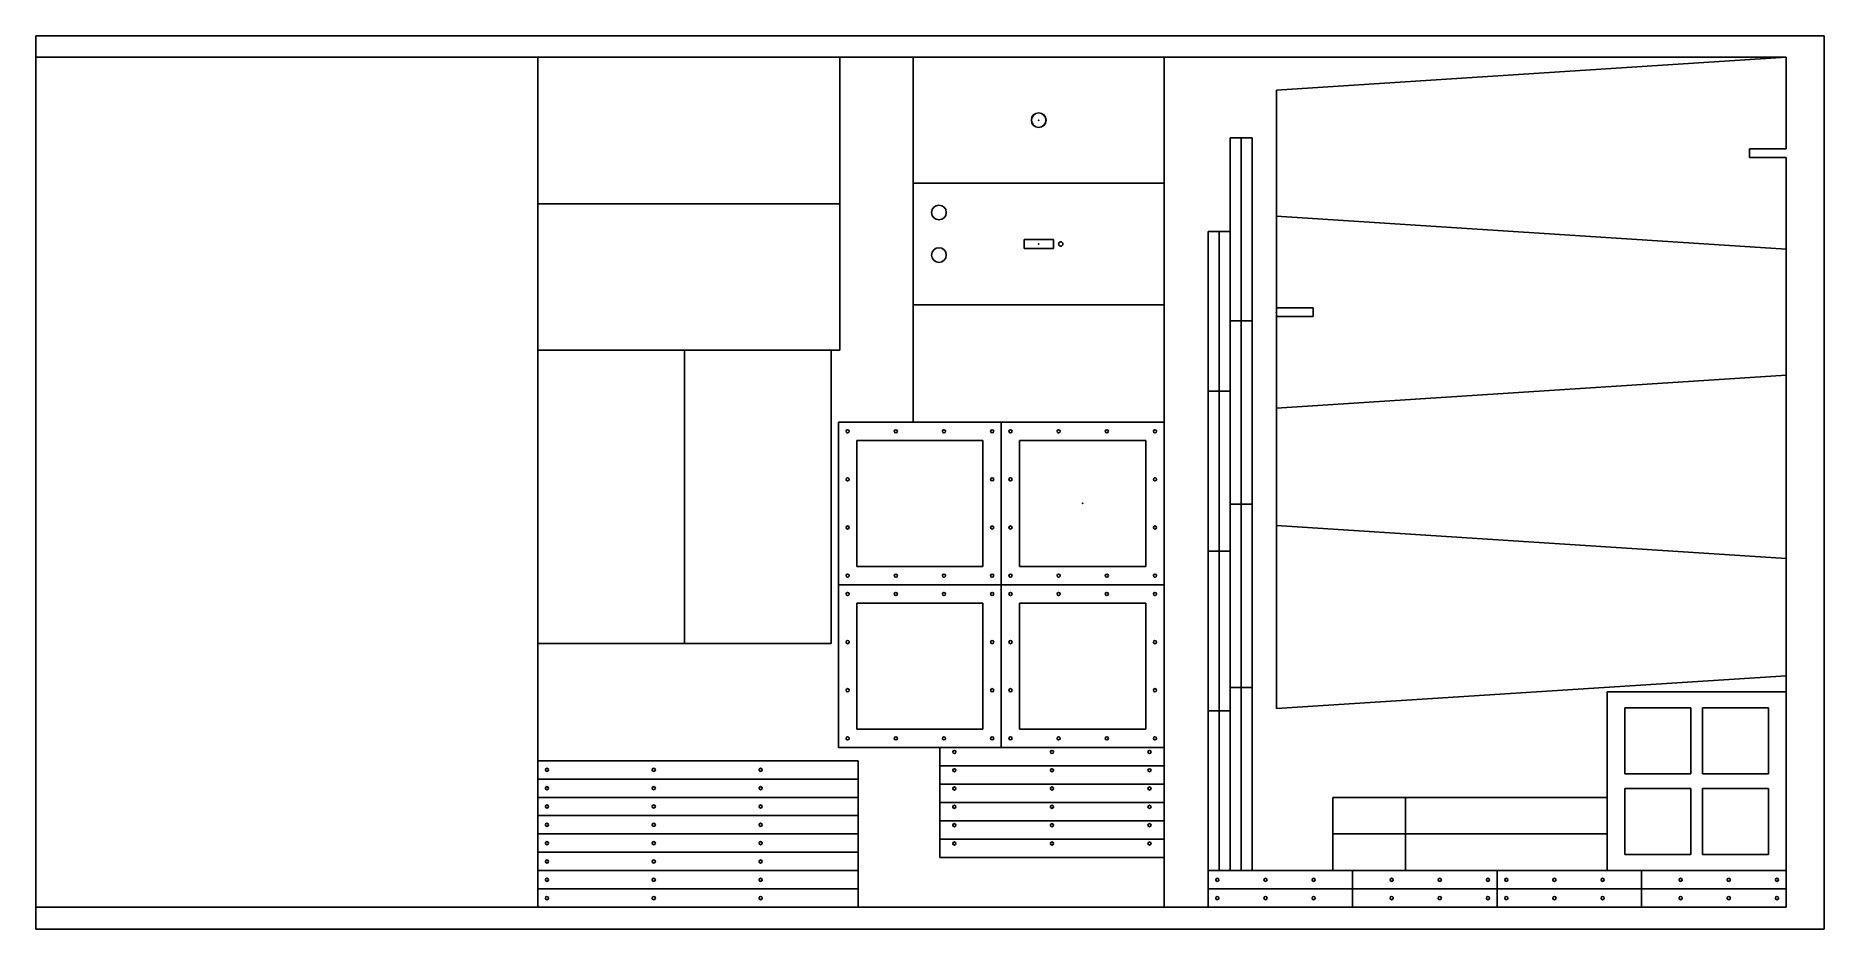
# Model space of a CAD drawing. Header units: millimetres. Extents: x 0 to 2438, y -30 to 1189.
import ezdxf

# ---------------------------------------------------------------- set-up
doc = ezdxf.new("R2010")
doc.units = ezdxf.units.MM
doc.header["$PDSIZE"] = -1
doc.layers.get('0').update_dxf_attribs({"linetype": 'CONTINUOUS'})

msp = doc.modelspace()

# ---------------------------------------------------------------- linework, layer by layer
at = {"color": 7, "linetype": 'CONTINUOUS'}
for p, q in [((0, -30), (0, 1189.2)), ((0, 1189.2), (2438.4, 1189.2)), ((2438.4, -30), (2438.4, 1189.2)), ((0, 0), (0, 1160)), ((0, 1160), (2386.4, 1160)), ((684.4, 1160), (1538.4, 1160)), ((684.4, 1160), (684.4, 0)), ((684.4, 1160), (1096.4, 1160)), ((684.4, 1160), (684.4, 960)), ((1096.4, 1160), (1096.4, 960)), ((1538.4, 1160), (1196.4, 1160)), ((1196.4, 1160), (1196.4, 988)), ((1538.4, 1160), (1538.4, 0)), ((1538.4, 1160), (1538.4, 988)), ((1691.4, 1115), (2386.4, 1160)), ((2386.4, 1160), (2386.4, 1035)), ((1691.4, 943), (1691.4, 1115)), ((1643.4, 1050), (1628.4, 1050)), ((1628.4, 800), (1628.4, 1050)), ((1643.4, 800), (1643.4, 1050)), ((1658.4, 1050), (1643.4, 1050)), ((1643.4, 800), (1643.4, 1050)), ((1658.4, 800), (1658.4, 1050)), ((2386.4, 1035), (2336.4, 1035)), ((2336.4, 1023), (2336.4, 1035)), ((2386.4, 1023), (2336.4, 1023)), ((2386.4, 1023), (2386.4, 898)), ((1538.4, 988), (1196.4, 988)), ((1196.4, 988), (1538.4, 988)), ((1196.4, 988), (1196.4, 822)), ((1538.4, 988), (1538.4, 822)), ((684.4, 960), (1096.4, 960)), ((684.4, 960), (1096.4, 960)), ((684.4, 960), (684.4, 760)), ((1096.4, 960), (1096.4, 760)), ((2386.4, 898), (1691.4, 943)), ((1691.4, 681), (1691.4, 943)), ((1691.4, 943), (2386.4, 898)), ((1387.4, 911), (1347.4, 911)), ((1347.4, 899), (1347.4, 911)), ((1387.4, 899), (1387.4, 911)), ((1613.4, 922), (1598.4, 922)), ((1598.4, 704), (1598.4, 922)), ((1613.4, 704), (1613.4, 922)), ((1628.4, 922), (1613.4, 922)), ((1613.4, 704), (1613.4, 922)), ((1628.4, 704), (1628.4, 922)), ((1387.4, 899), (1347.4, 899)), ((2386.4, 726), (2386.4, 898)), ((2386.4, 898), (2386.4, 726)), ((1196.4, 822), (1538.4, 822)), ((1196.4, 822), (1538.4, 822)), ((1196.4, 822), (1196.4, 662)), ((1538.4, 822), (1538.4, 662)), ((1691.4, 818), (1691.4, 806)), ((1741.4, 818), (1691.4, 818)), ((1741.4, 806), (1691.4, 806)), ((1741.4, 806), (1741.4, 818)), ((1643.4, 800), (1628.4, 800)), ((1628.4, 550), (1628.4, 800)), ((1643.4, 800), (1628.4, 800)), ((1643.4, 550), (1643.4, 800)), ((1658.4, 800), (1643.4, 800)), ((1643.4, 550), (1643.4, 800)), ((1658.4, 800), (1643.4, 800)), ((1658.4, 550), (1658.4, 800)), ((684.4, 760), (1096.4, 760)), ((684.4, 760), (884.4, 760)), ((684.4, 760), (684.4, 360)), ((884.4, 760), (884.4, 360)), ((884.4, 760), (1084.4, 760)), ((884.4, 760), (884.4, 360)), ((1084.4, 760), (1084.4, 360)), ((2386.4, 726), (1691.4, 681)), ((1691.4, 681), (2386.4, 726)), ((2386.4, 726), (2386.4, 476)), ((1613.4, 704), (1598.4, 704)), ((1598.4, 486), (1598.4, 704)), ((1613.4, 704), (1598.4, 704)), ((1613.4, 486), (1613.4, 704)), ((1628.4, 704), (1613.4, 704)), ((1613.4, 486), (1613.4, 704)), ((1628.4, 704), (1613.4, 704)), ((1628.4, 486), (1628.4, 704)), ((1094.4, 662), (1094.4, 440)), ((1094.4, 662), (1316.4, 662)), ((1196.4, 662), (1538.4, 662)), ((1316.4, 662), (1538.4, 662)), ((1316.4, 662), (1316.4, 440)), ((1316.4, 662), (1316.4, 440)), ((1538.4, 662), (1538.4, 440)), ((1691.4, 521), (1691.4, 681)), ((1291.4, 637), (1119.4, 637)), ((1119.4, 465), (1119.4, 637)), ((1291.4, 465), (1291.4, 637)), ((1513.4, 637), (1341.4, 637)), ((1341.4, 465), (1341.4, 637)), ((1513.4, 465), (1513.4, 637)), ((1643.4, 550), (1628.4, 550)), ((1628.4, 300), (1628.4, 550)), ((1643.4, 550), (1628.4, 550)), ((1643.4, 300), (1643.4, 550)), ((1658.4, 550), (1643.4, 550)), ((1643.4, 300), (1643.4, 550)), ((1658.4, 550), (1643.4, 550)), ((1658.4, 300), (1658.4, 550)), ((2386.4, 476), (1691.4, 521)), ((1691.4, 521), (2386.4, 476)), ((1691.4, 271), (1691.4, 521)), ((1291.4, 465), (1119.4, 465)), ((1513.4, 465), (1341.4, 465)), ((1613.4, 486), (1598.4, 486)), ((1598.4, 268), (1598.4, 486)), ((1613.4, 486), (1598.4, 486)), ((1613.4, 268), (1613.4, 486)), ((1628.4, 486), (1613.4, 486)), ((1613.4, 268), (1613.4, 486)), ((1628.4, 486), (1613.4, 486)), ((1628.4, 268), (1628.4, 486)), ((2386.4, 476), (2386.4, 316)), ((1094.4, 440), (1316.4, 440)), ((1094.4, 440), (1316.4, 440)), ((1094.4, 440), (1094.4, 218)), ((1316.4, 440), (1538.4, 440)), ((1316.4, 440), (1316.4, 218)), ((1316.4, 440), (1538.4, 440)), ((1316.4, 440), (1316.4, 218)), ((1538.4, 440), (1538.4, 218)), ((1291.4, 415), (1119.4, 415)), ((1119.4, 243), (1119.4, 415)), ((1291.4, 243), (1291.4, 415)), ((1341.4, 243), (1341.4, 415)), ((1513.4, 415), (1341.4, 415)), ((1513.4, 243), (1513.4, 415)), ((684.4, 360), (884.4, 360)), ((884.4, 360), (1084.4, 360)), ((1628.4, 50), (1628.4, 300)), ((1628.4, 300), (1643.4, 300)), ((1643.4, 300), (1628.4, 300)), ((1643.4, 50), (1643.4, 300)), ((1643.4, 50), (1643.4, 300)), ((1643.4, 300), (1658.4, 300)), ((1658.4, 300), (1643.4, 300)), ((1658.4, 50), (1658.4, 300)), ((2386.4, 316), (1691.4, 271)), ((1691.4, 271), (2386.4, 316)), ((2386.4, 294), (2142.4, 294)), ((2142.4, 50), (2142.4, 294)), ((2386.4, 316), (2386.4, 50)), ((2386.4, 50), (2386.4, 294)), ((2256.4, 272), (2166.4, 272)), ((2166.4, 182), (2166.4, 272)), ((2256.4, 182), (2256.4, 272)), ((2272.4, 272), (2362.4, 272)), ((2272.4, 182), (2272.4, 272)), ((2362.4, 182), (2362.4, 272)), ((1598.4, 50), (1598.4, 268)), ((1598.4, 268), (1613.4, 268)), ((1613.4, 268), (1598.4, 268)), ((1613.4, 50), (1613.4, 268)), ((1613.4, 50), (1613.4, 268)), ((1613.4, 268), (1628.4, 268)), ((1628.4, 268), (1613.4, 268)), ((1628.4, 50), (1628.4, 268)), ((1291.4, 243), (1119.4, 243)), ((1513.4, 243), (1341.4, 243)), ((684.4, 175), (684.4, 200)), ((684.4, 200), (1121.4, 200)), ((1094.4, 218), (1316.4, 218)), ((1121.4, 175), (1121.4, 200)), ((1538.4, 218), (1232.4, 218)), ((1232.4, 218), (1232.4, 193)), ((1316.4, 218), (1538.4, 218)), ((1538.4, 218), (1538.4, 193)), ((684.4, 150), (684.4, 175)), ((684.4, 175), (1121.4, 175)), ((684.4, 175), (1121.4, 175)), ((1121.4, 150), (1121.4, 175)), ((1538.4, 193), (1232.4, 193)), ((1538.4, 193), (1232.4, 193)), ((1232.4, 193), (1232.4, 168)), ((1538.4, 193), (1538.4, 168)), ((2256.4, 182), (2166.4, 182)), ((2272.4, 182), (2362.4, 182)), ((684.4, 125), (684.4, 150)), ((684.4, 150), (1121.4, 150)), ((684.4, 150), (1121.4, 150)), ((1121.4, 125), (1121.4, 150)), ((1538.4, 168), (1232.4, 168)), ((1232.4, 168), (1538.4, 168)), ((1232.4, 168), (1232.4, 143)), ((1538.4, 168), (1538.4, 143)), ((1867.4, 150), (1768.4, 150)), ((1768.4, 100), (1768.4, 150)), ((2142.4, 150), (1867.4, 150)), ((1867.4, 100), (1867.4, 150)), ((1867.4, 100), (1867.4, 150)), ((2142.4, 100), (2142.4, 150)), ((2166.4, 162), (2166.4, 72)), ((2256.4, 162), (2166.4, 162)), ((2256.4, 162), (2256.4, 72)), ((2272.4, 162), (2272.4, 72)), ((2272.4, 162), (2362.4, 162)), ((2362.4, 162), (2362.4, 72)), ((684.4, 100), (684.4, 125)), ((684.4, 125), (1121.4, 125)), ((684.4, 125), (1121.4, 125)), ((1121.4, 100), (1121.4, 125)), ((1232.4, 143), (1538.4, 143)), ((1232.4, 143), (1538.4, 143)), ((1232.4, 143), (1232.4, 118)), ((1538.4, 143), (1538.4, 118)), ((684.4, 75), (684.4, 100)), ((684.4, 100), (1121.4, 100)), ((684.4, 100), (1121.4, 100)), ((1121.4, 75), (1121.4, 100)), ((1232.4, 118), (1538.4, 118)), ((1232.4, 118), (1538.4, 118)), ((1232.4, 118), (1232.4, 93)), ((1538.4, 118), (1538.4, 93)), ((1867.4, 100), (1768.4, 100)), ((1768.4, 50), (1768.4, 100)), ((1867.4, 100), (1768.4, 100)), ((2142.4, 100), (1867.4, 100)), ((1867.4, 50), (1867.4, 100)), ((2142.4, 100), (1867.4, 100)), ((1867.4, 50), (1867.4, 100)), ((2142.4, 50), (2142.4, 100)), ((684.4, 50), (684.4, 75)), ((684.4, 75), (1121.4, 75)), ((684.4, 75), (1121.4, 75)), ((1121.4, 50), (1121.4, 75)), ((1232.4, 93), (1538.4, 93)), ((1232.4, 93), (1538.4, 93)), ((1232.4, 93), (1232.4, 68)), ((1538.4, 93), (1538.4, 68)), ((684.4, 25), (684.4, 50)), ((684.4, 50), (1121.4, 50)), ((684.4, 50), (1121.4, 50)), ((1121.4, 25), (1121.4, 50)), ((1232.4, 68), (1538.4, 68)), ((1795.4, 50), (1598.4, 50)), ((1598.4, 50), (1598.4, 25)), ((1598.4, 50), (1613.4, 50)), ((1613.4, 50), (1628.4, 50)), ((1628.4, 50), (1643.4, 50)), ((1643.4, 50), (1658.4, 50)), ((1867.4, 50), (1768.4, 50)), ((1992.4, 50), (1795.4, 50)), ((1795.4, 50), (1795.4, 25)), ((1795.4, 25), (1795.4, 50)), ((2142.4, 50), (1867.4, 50)), ((2189.4, 50), (1992.4, 50)), ((1992.4, 50), (1992.4, 25)), ((1992.4, 25), (1992.4, 50)), ((2386.4, 50), (2142.4, 50)), ((2256.4, 72), (2166.4, 72)), ((2189.4, 25), (2189.4, 50)), ((2386.4, 50), (2189.4, 50)), ((2189.4, 50), (2189.4, 25)), ((2272.4, 72), (2362.4, 72)), ((2386.4, 0), (2386.4, 50)), ((2386.4, 25), (2386.4, 50)), ((684.4, 0), (684.4, 25)), ((684.4, 25), (1121.4, 25)), ((684.4, 25), (1121.4, 25)), ((1121.4, 0), (1121.4, 25)), ((1598.4, 25), (1795.4, 25)), ((1795.4, 25), (1598.4, 25)), ((1598.4, 25), (1598.4, 0)), ((1795.4, 25), (1992.4, 25)), ((1992.4, 25), (1795.4, 25)), ((1795.4, 25), (1795.4, 0)), ((1795.4, 0), (1795.4, 25)), ((1795.4, 25), (1992.4, 25)), ((1795.4, 25), (1795.4, 0)), ((1992.4, 25), (2189.4, 25)), ((2189.4, 25), (1992.4, 25)), ((1992.4, 25), (1992.4, 0)), ((1992.4, 0), (1992.4, 25)), ((1992.4, 25), (1992.4, 0)), ((1992.4, 0), (1992.4, 25)), ((1992.4, 25), (2189.4, 25)), ((2189.4, 0), (2189.4, 25)), ((2386.4, 25), (2189.4, 25)), ((2189.4, 25), (2189.4, 0)), ((2189.4, 25), (2386.4, 25)), ((2189.4, 0), (2189.4, 25)), ((2386.4, 0), (2386.4, 25)), ((2386.4, 0), (0, 0)), ((684.4, 0), (1538.4, 0)), ((684.4, 0), (1121.4, 0)), ((1598.4, 0), (1795.4, 0)), ((1795.4, 0), (1992.4, 0)), ((1992.4, 0), (2189.4, 0)), ((2189.4, 0), (2386.4, 0)), ((0, -30), (2438.4, -30))]:
    msp.add_line(p, q, dxfattribs=at)
for centre, radius in [((1367.4, 1074), 10), ((1367.4, 1074), 9.9), ((1231.4, 948), 10), ((1397.4, 905), 3), ((1231.4, 890), 10), ((1106.9, 649.5), 2.15), ((1172.57, 649.5), 2.15), ((1238.24, 649.5), 2.15), ((1303.9, 649.5), 2.15), ((1303.9, 649.5), 2.15), ((1328.9, 649.5), 2.15), ((1394.57, 649.5), 2.15), ((1460.24, 649.5), 2.15), ((1525.9, 649.5), 2.15), ((1106.9, 583.83), 2.15), ((1303.9, 583.83), 2.15), ((1328.9, 583.83), 2.15), ((1525.9, 583.83), 2.15), ((1106.9, 518.16), 2.15), ((1303.9, 518.16), 2.15), ((1328.9, 518.16), 2.15), ((1525.9, 518.16), 2.15), ((1106.9, 452.5), 2.15), ((1172.57, 452.5), 2.15), ((1238.24, 452.5), 2.15), ((1303.9, 452.5), 2.15), ((1328.9, 452.5), 2.15), ((1394.57, 452.5), 2.15), ((1460.24, 452.5), 2.15), ((1525.9, 452.5), 2.15), ((1106.9, 427.5), 2.15), ((1172.57, 427.5), 2.15), ((1238.24, 427.5), 2.15), ((1303.9, 427.5), 2.15), ((1328.9, 427.5), 2.15), ((1394.57, 427.5), 2.15), ((1460.24, 427.5), 2.15), ((1525.9, 427.5), 2.15), ((1106.9, 361.83), 2.15), ((1303.9, 361.83), 2.15), ((1328.9, 361.83), 2.15), ((1525.9, 361.83), 2.15), ((1106.9, 296.16), 2.15), ((1303.9, 296.16), 2.15), ((1328.9, 296.16), 2.15), ((1525.9, 296.16), 2.15), ((1106.9, 230.5), 2.15), ((1172.57, 230.5), 2.15), ((1238.24, 230.5), 2.15), ((1303.9, 230.5), 2.15), ((1328.9, 230.5), 2.15), ((1394.57, 230.5), 2.15), ((1460.24, 230.5), 2.15), ((1525.9, 230.5), 2.15), ((1252.4, 212), 2.12), ((1385.4, 212), 2.12), ((1518.4, 212), 2.12), ((696.9, 187.5), 2.15), ((842.57, 187.5), 2.15), ((988.24, 187.5), 2.15), ((1252.4, 187), 2.12), ((1385.4, 187), 2.12), ((1518.4, 187), 2.12), ((696.9, 162.5), 2.15), ((842.57, 162.5), 2.15), ((988.24, 162.5), 2.15), ((1252.4, 162), 2.12), ((1385.4, 162), 2.12), ((1518.4, 162), 2.12), ((696.9, 137.5), 2.15), ((842.57, 137.5), 2.15), ((988.24, 137.5), 2.15), ((1252.4, 137), 2.12), ((1385.4, 137), 2.12), ((1518.4, 137), 2.12), ((696.9, 112.5), 2.15), ((842.57, 112.5), 2.15), ((988.24, 112.5), 2.15), ((1252.4, 112), 2.12), ((1385.4, 112), 2.12), ((1518.4, 112), 2.12), ((696.9, 87.5), 2.15), ((842.57, 87.5), 2.15), ((988.24, 87.5), 2.15), ((1252.4, 87), 2.12), ((1385.4, 87), 2.12), ((1518.4, 87), 2.12), ((696.9, 62.5), 2.15), ((842.57, 62.5), 2.15), ((988.24, 62.5), 2.15), ((696.9, 37.5), 2.15), ((842.57, 37.5), 2.15), ((988.24, 37.5), 2.15), ((1610.9, 37.5), 2.15), ((1676.57, 37.5), 2.15), ((1742.24, 37.5), 2.15), ((1848.56, 37.5), 2.15), ((1914.23, 37.5), 2.15), ((1979.9, 37.5), 2.15), ((2004.9, 37.5), 2.15), ((2070.57, 37.5), 2.15), ((2136.24, 37.5), 2.15), ((2242.56, 37.5), 2.15), ((2308.23, 37.5), 2.15), ((2373.9, 37.5), 2.15), ((696.9, 12.5), 2.15), ((842.57, 12.5), 2.15), ((988.24, 12.5), 2.15), ((1610.9, 12.5), 2.15), ((1676.57, 12.5), 2.15), ((1742.24, 12.5), 2.15), ((1848.56, 12.5), 2.15), ((1914.23, 12.5), 2.15), ((1979.9, 12.5), 2.15), ((2004.9, 12.5), 2.15), ((2070.57, 12.5), 2.15), ((2136.24, 12.5), 2.15), ((2242.56, 12.5), 2.15), ((2308.23, 12.5), 2.15), ((2373.9, 12.5), 2.15)]:
    msp.add_circle(centre, radius, dxfattribs=at)
for p in [(1367.4, 1074), (1367.4, 905), (1691.4, 812), (1427.4, 551)]:
    msp.add_point(p, dxfattribs=at)

doc.saveas('drawing.dxf')
